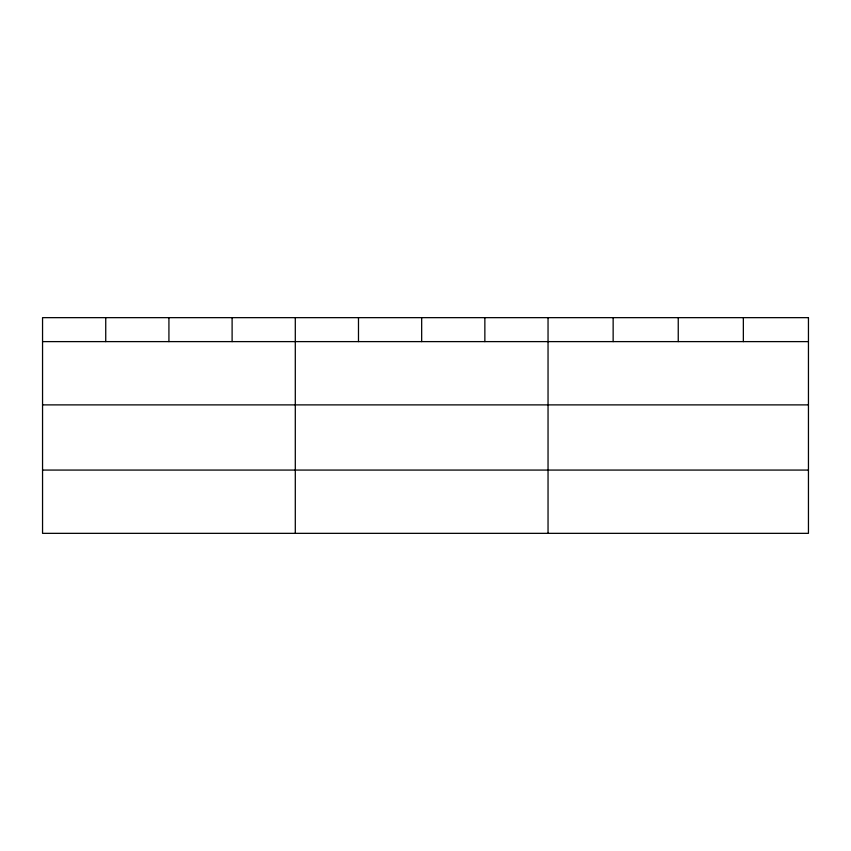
<?xml version="1.0" encoding="UTF-8"?>
<svg xmlns="http://www.w3.org/2000/svg" width="851" height="851" viewBox="0 0 851 851"><rect width="100%" height="100%" fill="white"/><g stroke="black" fill="none" stroke-linecap="round" stroke-linejoin="round"><path stroke-width="1.28" d="M42.55 341.613L808.45 341.613M42.55 404.885L808.45 404.885M42.55 470.071L808.45 470.071M743.348 317.657L743.348 341.613M678.247 317.657L678.247 341.613M613.145 317.657L613.145 341.613M548.044 317.657L548.044 533.343M484.857 317.657L484.857 341.613M421.67 317.657L421.67 341.613M358.484 317.657L358.484 341.613M295.297 317.657L295.297 533.343M232.11 317.657L232.11 341.613M168.924 317.657L168.924 341.613M105.737 317.657L105.737 341.613M808.45 317.657L42.55 317.657L42.55 533.343L808.45 533.343L808.45 317.657"/></g></svg>
